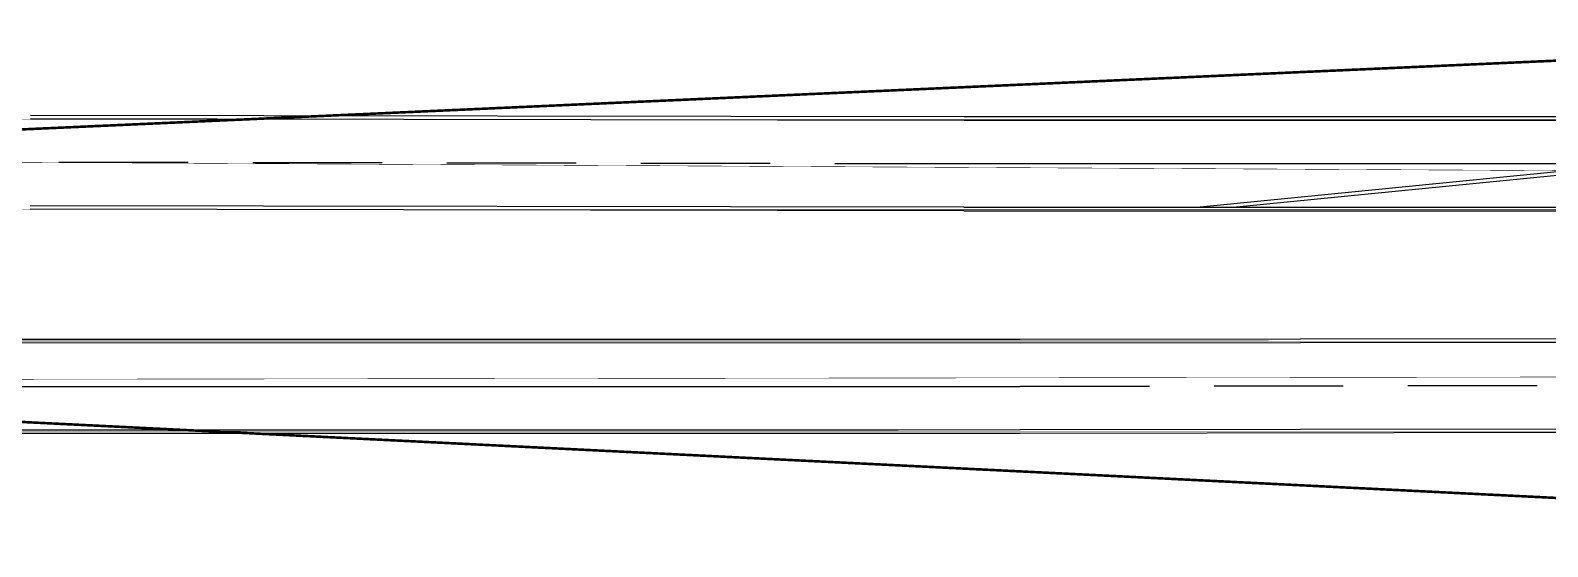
# Model space of a CAD drawing. Header units: millimetres. Extents: x -37020 to 35906, y -101 to 52234.
# Drawn here: x -200.86 to -171.53, y 318.88 to 328.86 of the extents above; entities that cross this region are included whole.
import ezdxf

# ---------------------------------------------------------------- set-up
doc = ezdxf.new("R2010")
doc.units = ezdxf.units.MM
for name, pattern in [('CENTROX2', [101.6, 63.5, -12.7, 12.7, -12.7]), ('DASHED2', [0.375, 0.25, -0.125]), ('TRAZO_Y_PUNTO2', [12.7, 6.35, -3.175, 0, -3.175])]:
    doc.linetypes.add(name, pattern=pattern)
for name, color, linetype in [('Catenaria', 2, 'Continuous'), ('Eje unifilar', 4, 'CENTROX2'), ('ME-RIELES', 240, 'TRAZO_Y_PUNTO2'), ('Porticos existentes lado puente', 5, 'Continuous'), ('unifilar VIAS Ppales', 5, 'DASHED2')]:
    doc.layers.add(name, color=color, linetype=linetype)

msp = doc.modelspace()

# ---------------------------------------------------------------- linework, layer by layer
at = {"layer": 'Catenaria', "color": 90, "ltscale": 0.1, "const_width": 0.01}
msp.add_lwpolyline([(35.4671, 326.1598), (3.6915, 326.4902), (-52.028, 326.0948), (-107.422, 326.1418), (-158.8545, 326.0848), (-218.2988, 326.4057), (-282.0636, 326.3956), (-282.0636, 326.3956), (-342.3255, 328.5674)], dxfattribs=at)
at = {"layer": 'Catenaria', "color": 90, "ltscale": 0.1, "const_width": 0.01, "elevation": -11.48}
msp.add_lwpolyline([(35.4748, 322.1038), (3.6992, 321.7735), (-52.4617, 322.2083), (-107.4143, 322.1219), (-158.8467, 322.1789), (-218.1735, 322.0931), (-282.0546, 322.1683), (-282.0546, 322.1683), (-342.3177, 318.8864)], dxfattribs=at)
at = {"layer": 'Eje unifilar'}
for p, q in [((-160.6573, 326.2813), (-182.8123, 326.2813)), ((-203.8824, 321.9802), (-181.7274, 321.9802))]:
    msp.add_line(p, q, dxfattribs=at)
at = {"layer": 'ME-RIELES', "color": 8, "ltscale": 0.1, "const_width": 0.01, "elevation": 0.2291}
for points in [[(-342.3628, 327.1461), (58.431, 327.1276)], [(-342.3687, 325.4056), (58.431, 325.3871)]]:
    msp.add_lwpolyline(points, dxfattribs=at)
at = {"layer": 'ME-RIELES', "color": 8, "ltscale": 0.1, "const_width": 0.01}
for points in [[(-342.2865, 322.8635), (59.3197, 322.8449)], [(-342.2865, 321.123), (59.3197, 321.1045)]]:
    msp.add_lwpolyline(points, dxfattribs=at)
at = {"layer": 'Porticos existentes lado puente', "color": 5, "ltscale": 0.1, "const_width": 0.05, "elevation": -11.48}
for points in [[(-219.0146, 326.1426), (-158.846, 328.839)], [(-158.9341, 319.2082), (-206.2581, 321.5511), (-218.6249, 321.9321)]]:
    msp.add_lwpolyline(points, dxfattribs=at)
at = {"layer": 'unifilar VIAS Ppales', "color": 251, "linetype": 'Continuous', "ltscale": 10}
for p, q in [((-182.8109, 327.1193, -20.7852), (-200.8643, 327.1501)), ((-182.8108, 327.1891, -20.7852), (-200.8642, 327.22)), ((-145.3178, 327.1891, -20.7852), (-182.8109, 327.1891, -20.7852)), ((-160.6989, 327.1193, -7.6147), (-182.8109, 327.1193, -20.7852)), ((-161.4044, 327.1193, -7.6145), (-178.248, 325.4433, -7.6108)), ((-160.6989, 327.1193, -7.6147), (-177.5425, 325.4433, -7.611)), ((-182.8139, 325.3734, -20.7852), (-200.8673, 325.4043)), ((-182.8138, 325.4433, -20.7852), (-200.8672, 325.4741)), ((-182.8123, 325.4433), (-145.3168, 325.4433, -20.7852)), ((-182.8123, 325.3734), (-160.6088, 325.3738, -7.6146)), ((-181.7274, 322.8881), (-219.2239, 322.8908, -20.7852)), ((-181.7274, 322.8182), (-219.2239, 322.8209, -20.7852)), ((-181.7288, 322.8908, -20.7852), (-165.6646, 322.9162, -11.48)), ((-181.7287, 322.8209, -20.7852), (-165.6645, 322.8464, -11.48)), ((-219.2209, 321.145, -20.7852), (-181.7274, 321.1422)), ((-219.2209, 321.0751, -20.7852), (-181.7274, 321.0724)), ((-181.7261, 321.145, -20.7852), (-165.6618, 321.1704, -11.48)), ((-181.726, 321.0751, -20.7852), (-165.6617, 321.1005, -11.48))]:
    msp.add_line(p, q, dxfattribs=at)
at = {"layer": 'unifilar VIAS Ppales', "ltscale": 10}
for p, q in [((-182.8123, 326.2813, -20.7852), (-200.8657, 326.3121)), ((-181.7274, 321.983, -20.7852), (-165.6631, 322.0084, -11.48))]:
    msp.add_line(p, q, dxfattribs=at)

doc.saveas('drawing.dxf')
